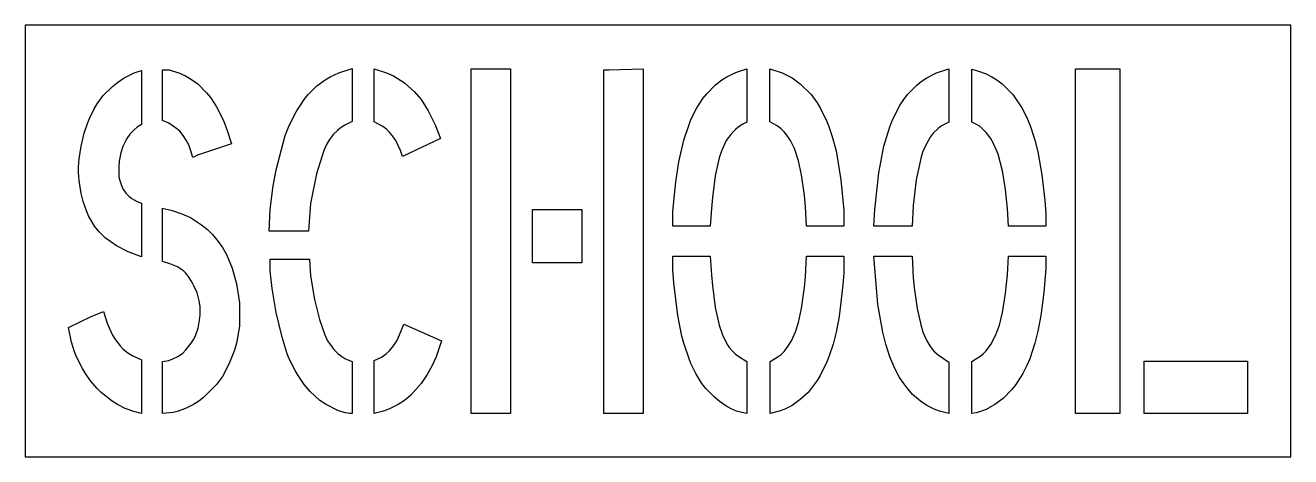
# Model space of a CAD drawing. Header units: inches. Extents: x 0 to 88, y 0 to 30.
import ezdxf

# ---------------------------------------------------------------- set-up
doc = ezdxf.new("R2010")
doc.units = ezdxf.units.IN
doc.header["$MEASUREMENT"] = 0
doc.layers.add('CUT', color=1, linetype='Continuous')

msp = doc.modelspace()

# ---------------------------------------------------------------- linework, layer by layer
at = {"layer": 'CUT'}
for points in [[(0, 0), (88, 0), (88, 30), (0, 30)], [(7.104, 18.205), (7.23, 18.098), (7.413, 17.958), (7.571, 17.855), (7.769, 17.758), (8.078, 17.642), (8.078, 13.907), (7.15, 14.253), (6.335, 14.659), (5.555, 15.226), (5.143, 15.628), (4.81, 16.042), (4.39, 16.743), (4.252, 17.087), (4.03, 17.754), (3.893, 18.305), (3.755, 19.202), (3.703, 19.771), (3.703, 20.147), (3.755, 20.707), (3.893, 21.603), (4.099, 22.5), (4.321, 23.166), (4.458, 23.511), (4.795, 24.189), (5.001, 24.533), (5.418, 25.108), (6.066, 25.748), (6.404, 26.031), (6.886, 26.353), (7.562, 26.69), (8.078, 26.867), (8.078, 23.101), (7.786, 22.908), (7.582, 22.738), (7.264, 22.419), (7.054, 22.12), (6.786, 21.58), (6.633, 21.121), (6.53, 20.552), (6.496, 20.158), (6.496, 19.75), (6.513, 19.46), (6.565, 19.202), (6.679, 18.857), (6.788, 18.636), (7, 18.317)], [(10.737, 22.629), (10.455, 22.878), (9.982, 23.185), (9.539, 23.384), (9.539, 26.912), (9.837, 26.912), (10.005, 26.895), (10.211, 26.843), (10.67, 26.69), (11.152, 26.483), (11.484, 26.284), (11.989, 25.924), (12.608, 25.315), (12.872, 24.97), (13.3, 24.327), (13.774, 23.373), (14.049, 22.683), (14.33, 21.752), (11.966, 20.979), (11.64, 20.813), (11.495, 21.337), (11.362, 21.681), (11.194, 22.02), (10.986, 22.336)], [(19.397, 24.832), (19.673, 25.177), (20.28, 25.786), (20.854, 26.215), (21.198, 26.422), (21.806, 26.69), (22.735, 27), (22.735, 23.299), (22.23, 23.055), (21.903, 22.837), (21.705, 22.678), (21.439, 22.419), (21.16, 22.051), (20.953, 21.707), (20.754, 21.305), (20.257, 19.673), (19.845, 17.605), (19.776, 16.984), (19.701, 15.689), (16.963, 15.689), (17.035, 17.191), (17.241, 18.846), (17.448, 19.949), (18.082, 22.339), (18.358, 23.028), (18.832, 23.982)], [(24.26, 23.293), (24.26, 26.977), (25.12, 26.69), (25.602, 26.483), (26.37, 25.993), (27.058, 25.384), (27.528, 24.832), (28.025, 24.051), (28.507, 23.086), (28.88, 22.131), (26.228, 20.886), (26.102, 21.305), (25.766, 21.982), (25.613, 22.212), (25.303, 22.583), (25.114, 22.772), (24.856, 22.971)], [(33.738, 26.981), (33.738, 3.006), (31.003, 3.006), (31.003, 26.981)], [(42.958, 3.006), (40.223, 3.006), (40.223, 26.912), (40.613, 26.912), (42.958, 26.983)], [(46.156, 23.097), (46.294, 23.442), (46.699, 24.258), (47.127, 24.901), (47.391, 25.246), (48.01, 25.866), (48.446, 26.215), (48.79, 26.422), (49.203, 26.625), (49.535, 26.759), (50.189, 26.977), (50.189, 23.26), (49.891, 23.124), (49.564, 22.906), (49.383, 22.764), (49.24, 22.626), (49.064, 22.413), (48.752, 21.982), (48.553, 21.58), (48.415, 21.236), (48.262, 20.776), (47.987, 19.535), (47.781, 18.018), (47.712, 17.26), (47.637, 16.034), (45.04, 16.034), (45.04, 17.053), (45.246, 19.121), (45.453, 20.5), (45.797, 22.017)], [(54.191, 18.156), (53.985, 19.604), (53.778, 20.569), (53.488, 21.442), (53.22, 21.982), (52.959, 22.362), (52.766, 22.591), (52.554, 22.798), (52.282, 23), (51.783, 23.294), (51.783, 26.977), (52.643, 26.69), (53.32, 26.353), (53.893, 25.935), (54.65, 25.177), (55.067, 24.602), (55.273, 24.258), (55.747, 23.304), (55.885, 22.959), (56.095, 22.327), (56.382, 21.259), (56.726, 19.259), (56.932, 17.122), (56.932, 16.034), (54.335, 16.034), (54.26, 17.398)], [(61.095, 24.832), (61.359, 25.177), (62.008, 25.827), (62.311, 26.091), (62.689, 26.353), (63.366, 26.69), (64.226, 26.977), (64.226, 23.261), (63.899, 23.107), (63.715, 22.999), (63.492, 22.833), (63.136, 22.488), (62.927, 22.212), (62.756, 21.916), (62.452, 21.305), (62.299, 20.845), (61.955, 19.259), (61.749, 17.467), (61.674, 16.034), (59.013, 16.034), (59.077, 17.191), (59.352, 19.742), (59.696, 21.603), (60.116, 22.936), (60.262, 23.304), (60.804, 24.395)], [(67.662, 21.029), (67.525, 21.373), (67.188, 22.051), (66.829, 22.557), (66.554, 22.833), (66.33, 22.999), (66.147, 23.107), (65.82, 23.261), (65.82, 26.944), (66.221, 26.843), (66.817, 26.621), (67.219, 26.422), (67.563, 26.215), (67.93, 25.935), (68.675, 25.177), (69.31, 24.258), (69.646, 23.58), (69.922, 22.89), (70.212, 22.017), (70.418, 21.19), (70.694, 19.604), (70.9, 17.811), (70.969, 16.915), (70.969, 16.034), (68.372, 16.034), (68.297, 17.26), (68.159, 18.57), (67.953, 19.88)], [(76.124, 26.981), (76.124, 3.006), (73.045, 3.006), (73.045, 26.981)], [(11.691, 3.628), (11.152, 3.36), (10.555, 3.138), (10.28, 3.069), (9.535, 3.006), (9.535, 6.615), (9.973, 6.699), (10.254, 6.794), (10.659, 6.995), (10.957, 7.206), (11.175, 7.424), (11.539, 7.906), (11.71, 8.168), (11.859, 8.47), (12.012, 8.929), (12.115, 9.498), (12.15, 9.874), (12.15, 10.434), (12.081, 10.848), (11.943, 11.4), (11.731, 11.891), (11.588, 12.164), (11.37, 12.491), (11.163, 12.767), (11.026, 12.905), (10.802, 13.071), (10.576, 13.194), (10.12, 13.395), (9.539, 13.569), (9.539, 17.275), (10.211, 17.122), (10.877, 16.9), (11.484, 16.632), (12.264, 16.134), (12.677, 15.801), (13.021, 15.456), (13.422, 14.973), (13.713, 14.537), (13.988, 14.054), (14.393, 13.1), (14.684, 12.02), (14.89, 10.71), (14.89, 9.067), (14.684, 7.895), (14.546, 7.412), (14.187, 6.47), (13.713, 5.585), (13.296, 5.011), (12.402, 4.115), (12.058, 3.85)], [(35.269, 17.191), (38.698, 17.191), (38.698, 13.479), (35.269, 13.479)], [(22.236, 3.057), (21.737, 3.222), (20.923, 3.628), (20.487, 3.919), (19.799, 4.528), (19.397, 5.011), (18.969, 5.654), (18.763, 5.999), (18.358, 6.815), (18.22, 7.16), (17.861, 8.309), (17.448, 10.032), (17.173, 11.687), (17.035, 12.928), (17.035, 13.74), (19.769, 13.74), (19.845, 12.583), (20.12, 10.929), (20.464, 9.55), (20.823, 8.47), (21.024, 8.064), (21.215, 7.769), (21.463, 7.447), (21.731, 7.179), (22.018, 6.964), (22.227, 6.824), (22.425, 6.727), (22.733, 6.612), (22.733, 3.002), (22.547, 3.002), (22.422, 3.016)], [(48.257, 3.855), (47.902, 4.154), (47.322, 4.735), (47.058, 5.08), (46.63, 5.792), (46.294, 6.47), (46.156, 6.815), (45.797, 7.895), (45.659, 8.378), (45.384, 9.825), (45.109, 12.101), (45.04, 12.997), (45.04, 13.947), (47.637, 13.947), (47.712, 12.652), (47.781, 11.894), (47.987, 10.377), (48.262, 9.136), (48.484, 8.47), (48.82, 7.792), (48.978, 7.568), (49.154, 7.372), (49.4, 7.131), (49.689, 6.913), (50.183, 6.621), (50.183, 3), (49.535, 3.153), (49.191, 3.291), (48.79, 3.49)], [(52.766, 7.32), (52.977, 7.585), (53.289, 8.067), (53.557, 8.676), (53.778, 9.343), (53.985, 10.308), (54.191, 11.756), (54.26, 12.514), (54.335, 13.947), (56.932, 13.947), (56.932, 12.79), (56.863, 11.963), (56.588, 9.756), (56.382, 8.653), (56.175, 7.826), (55.885, 6.953), (55.747, 6.608), (55.273, 5.654), (55.067, 5.31), (54.65, 4.735), (54.432, 4.471), (53.893, 3.977), (53.32, 3.559), (52.812, 3.306), (52.429, 3.167), (51.789, 3), (51.789, 6.621), (52.283, 6.913), (52.554, 7.114)], [(60.804, 5.516), (60.468, 6.125), (60.124, 6.953), (59.833, 7.826), (59.627, 8.653), (59.283, 10.584), (59.002, 13.947), (61.674, 13.947), (61.749, 12.445), (61.817, 11.756), (62.024, 10.308), (62.299, 9.067), (62.452, 8.607), (62.704, 8.047), (62.91, 7.7), (63.092, 7.458), (63.235, 7.303), (63.481, 7.076), (64.22, 6.574), (64.22, 3), (63.579, 3.167), (63.196, 3.306), (62.689, 3.559), (62.253, 3.85), (61.703, 4.321), (61.301, 4.804), (61.095, 5.08)], [(65.826, 3), (65.826, 6.62), (66.482, 7.037), (66.623, 7.148), (66.829, 7.355), (67.188, 7.861), (67.525, 8.538), (67.746, 9.136), (67.953, 10.032), (68.159, 11.342), (68.297, 12.652), (68.372, 13.947), (70.969, 13.947), (70.969, 13.066), (70.831, 11.411), (70.625, 9.825), (70.418, 8.722), (70.212, 7.895), (69.853, 6.815), (69.646, 6.332), (69.379, 5.792), (68.882, 5.011), (68.618, 4.666), (67.999, 4.046), (67.425, 3.628), (66.817, 3.291), (66.37, 3.124), (66.122, 3.052)], [(5.28, 4.471), (5.005, 4.735), (4.535, 5.287), (4.175, 5.792), (3.969, 6.137), (3.564, 6.953), (3.426, 7.297), (3.205, 7.964), (3, 8.994), (4.535, 9.73), (5.429, 10.104), (5.685, 9.297), (5.823, 8.952), (6.075, 8.444), (6.266, 8.131), (6.588, 7.7), (6.794, 7.481), (7.121, 7.22), (7.441, 7.033), (8.075, 6.734), (8.075, 3.004), (7.539, 3.138), (6.943, 3.36), (6.404, 3.628), (6.037, 3.85)], [(25.835, 8.067), (26.033, 8.47), (26.322, 9.216), (28.938, 8.066), (28.568, 6.953), (28.293, 6.332), (27.956, 5.723), (27.528, 5.08), (26.783, 4.252), (26.37, 3.919), (25.934, 3.628), (25.323, 3.324), (24.905, 3.167), (24.262, 3.002), (24.262, 6.683), (24.764, 6.926), (25.091, 7.144), (25.303, 7.338), (25.613, 7.7)], [(77.802, 6.643), (85, 6.643), (85, 3.006), (77.802, 3.006)]]:
    msp.add_lwpolyline(points, close=True, dxfattribs=at)

doc.saveas('drawing.dxf')
